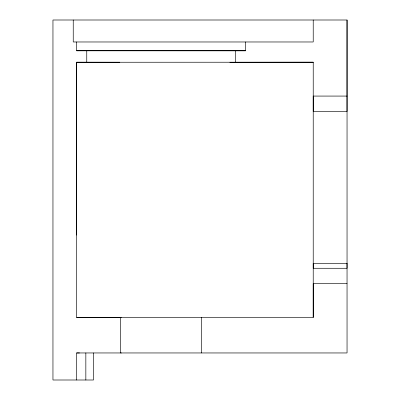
<?xml version="1.0" encoding="UTF-8"?>
<svg xmlns="http://www.w3.org/2000/svg" width="400" height="400" viewBox="0 0 400 400"><rect width="100%" height="100%" fill="white"/><g stroke="black" fill="none" stroke-linecap="round" stroke-linejoin="round"><path stroke-width="0.6" d="M73.24 20L73.24 41.975L313.225 41.975L313.225 20M76.6 235.115L76.62 62.215L119.805 62.25M245.625 41.975L245.625 50.765L76.61 50.76L76.61 41.975M76.62 380L76.62 352.955L79.5 352.955M121.345 317.465L76.62 317.485L76.62 62.215M85.84 380L85.84 352.955M86.755 62.235L86.755 50.74L245.625 50.765M93.52 352.955L93.52 380L52.955 380L52.955 20L347.045 20.005L347.045 352.96L76.62 352.955M120.565 317.465L120.565 352.955L121.34 352.955M201.68 352.96L201.68 317.465M235.485 62.275L235.485 50.785M229.825 62.28L313.23 62.215L76.63 62.26M76.62 317.485L313.225 317.49L313.23 62.215M347.045 20.005L347.035 96.075L313.22 96.075L313.225 111.495L347.035 111.5L347.035 96.075M76.61 50.76L86.755 50.74M347.035 283.69L313.225 283.685L313.225 317.49M347.035 263.41L313.225 263.405L313.225 268.275L347.035 268.285L347.035 263.41"/></g></svg>
